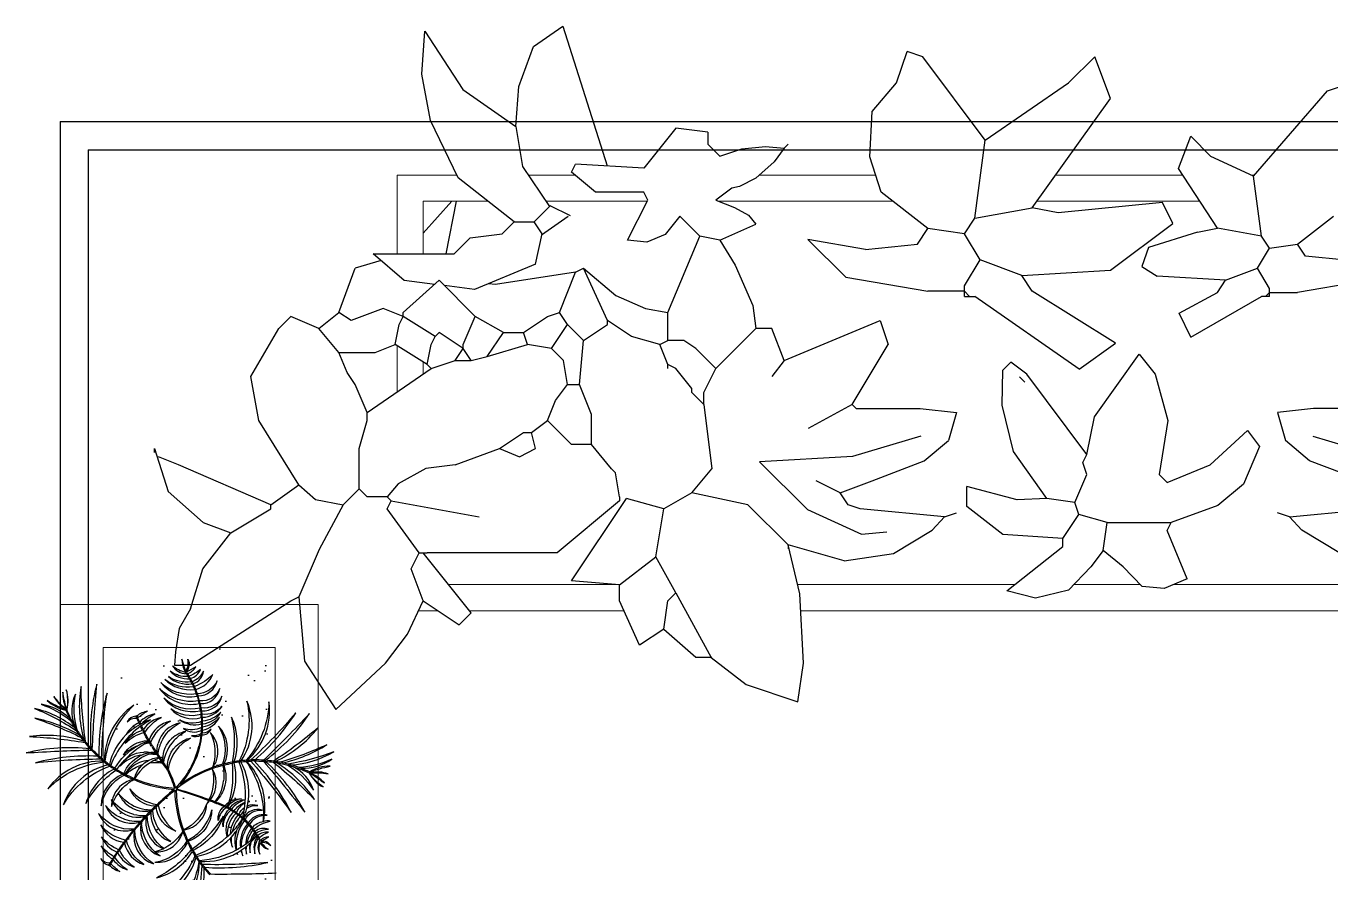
# Model space of a CAD drawing. Header units: millimetres. Extents: x 1227 to 9591, y 2506 to 9588.
# Drawn here: x 3467.7 to 3699.3, y 7403.7 to 7554.1 of the extents above; entities that cross this region are included whole.
import ezdxf

# ---------------------------------------------------------------- set-up
doc = ezdxf.new("R2010")
doc.units = ezdxf.units.MM
doc.layers.add('linee a vista', color=5, linetype='Continuous')
doc.layers.add('Plants', color=92, linetype='Continuous')
doc.layers.add('Pots', color=145, linetype='Continuous', lineweight=13)
doc.layers.add('Soil', color=7, linetype='Continuous', true_color=0xa1c4ab)

# ---------------------------------------------------------------- blocks, each defined once
blk = doc.blocks.new('6')
at = {"layer": 'Plants'}
for p, q in [((5478.5, 14773.4), (5491.99, 14782.82)), ((5491.99, 14782.82), (5512.48, 14718.4)), ((5427.11, 14760.65), (5428.46, 14780.49)), ((5428.46, 14780.49), (5446.04, 14753.57)), ((5471.74, 14754.98), (5478.5, 14773.4)), ((5645.73, 14756.73), (5650.53, 14771.13)), ((5657.72, 14768.73), (5650.53, 14771.13)), ((5686.52, 14730.34), (5657.72, 14768.73)), ((5724.91, 14756.73), (5736.9, 14768.73)), ((5744.1, 14749.53), (5736.9, 14768.73)), ((5431.16, 14739.4), (5427.11, 14760.65)), ((5446.04, 14753.57), (5470.38, 14736.57)), ((5470.38, 14736.57), (5471.74, 14754.98)), ((5634.52, 14743.43), (5645.73, 14756.73)), ((5686.52, 14730.34), (5724.91, 14756.73)), ((5810, 14713.73), (5844.09, 14753.02)), ((5844.09, 14753.02), (5849.63, 14754.87)), ((5708.11, 14699.15), (5744.1, 14749.53)), ((5633.41, 14722.66), (5634.52, 14743.43)), ((5443.82, 14713), (5431.16, 14739.4)), ((5470.38, 14736.57), (5473.41, 14718.14)), ((5544.04, 14735.87), (5529.27, 14717.42)), ((5558.8, 14734.03), (5544.04, 14735.87)), ((5558.8, 14734.03), (5558.8, 14728.49)), ((5681.72, 14694.35), (5686.52, 14730.34)), ((5775.54, 14717.31), (5781.08, 14732.07)), ((5790.31, 14722.84), (5781.08, 14732.07)), ((5558.8, 14728.49), (5564.34, 14722.96)), ((5564.34, 14722.96), (5574.47, 14726.29)), ((5574.47, 14726.29), (5585.31, 14727.35)), ((5585.31, 14727.35), (5593.87, 14726.65)), ((5593.87, 14726.65), (5589.38, 14720.25)), ((5593.87, 14726.65), (5595.71, 14728.49)), ((5638.53, 14706.34), (5633.41, 14722.66)), ((5810, 14713.73), (5790.31, 14722.84)), ((5473.41, 14718.14), (5485.95, 14699.67)), ((5496.05, 14715.57), (5497.9, 14719.26)), ((5529.27, 14717.42), (5497.9, 14719.26)), ((5589.38, 14720.25), (5580.91, 14712.79)), ((5793.39, 14689.73), (5775.54, 14717.31)), ((5469.66, 14692.7), (5443.82, 14713)), ((5507.12, 14706.34), (5496.05, 14715.57)), ((5580.91, 14712.79), (5573.45, 14708.88)), ((5813.69, 14686.04), (5810, 14713.73)), ((5529.27, 14706.34), (5507.12, 14706.34)), ((5531.12, 14702.65), (5529.27, 14706.34)), ((5569.88, 14708.19), (5562.49, 14702.65)), ((5573.45, 14708.88), (5569.88, 14708.19)), ((5660.13, 14689.55), (5638.53, 14706.34)), ((5440.96, 14702.17), (5427.72, 14687.42)), ((5438.32, 14677.93), (5443.16, 14702.17)), ((5486.27, 14700.08), (5478.88, 14692.7)), ((5495.65, 14695.39), (5486.27, 14700.08)), ((5521.89, 14684.2), (5531.12, 14702.65)), ((5562.49, 14702.65), (5571.08, 14699.29)), ((5571.08, 14699.29), (5577.52, 14695.74)), ((5681.72, 14694.35), (5708.11, 14699.15)), ((5720.11, 14696.75), (5708.11, 14699.15)), ((5768.1, 14701.54), (5720.11, 14696.75)), ((5772.89, 14691.95), (5768.1, 14701.54)), ((5464.12, 14687.16), (5469.66, 14692.7)), ((5469.66, 14692.7), (5478.88, 14692.7)), ((5482.58, 14687.16), (5478.88, 14692.7)), ((5494.43, 14695.06), (5482.23, 14686.53)), ((5545.88, 14695.27), (5539.21, 14686.86)), ((5555.11, 14686.04), (5545.88, 14695.27)), ((5577.52, 14695.74), (5580.95, 14691.58)), ((5676.92, 14687.15), (5681.72, 14694.35)), ((5830.3, 14682.35), (5846.91, 14695.27)), ((5449.35, 14685.32), (5464.12, 14687.16)), ((5479.48, 14673.22), (5482.58, 14687.16)), ((5539.21, 14686.86), (5530.73, 14683.31)), ((5564.34, 14684.2), (5580.95, 14691.58)), ((5655.33, 14682.35), (5660.13, 14689.55)), ((5676.92, 14687.15), (5660.13, 14689.55)), ((5684.12, 14675.16), (5676.92, 14687.15)), ((5744.1, 14670.35), (5772.89, 14691.95)), ((5784.16, 14687.89), (5761.62, 14680.88)), ((5784.16, 14687.89), (5793.39, 14689.73)), ((5813.69, 14686.04), (5793.39, 14689.73)), ((5441.97, 14677.93), (5449.35, 14685.32)), ((5530.73, 14683.31), (5521.89, 14684.2)), ((5540.34, 14650.98), (5555.11, 14686.04)), ((5564.34, 14684.2), (5555.11, 14686.04)), ((5564.34, 14684.2), (5571.41, 14672.66)), ((5604.77, 14684.57), (5622.4, 14667.25)), ((5631.34, 14679.95), (5604.77, 14684.57)), ((5631.34, 14679.95), (5655.33, 14682.35)), ((5761.62, 14680.88), (5758.57, 14672.07)), ((5817.38, 14680.5), (5813.69, 14686.04)), ((5817.38, 14680.5), (5830.3, 14682.35)), ((5833.99, 14676.82), (5830.3, 14682.35)), ((5408.37, 14674.83), (5396.38, 14671.28)), ((5404.7, 14677.93), (5441.97, 14677.93)), ((5418.99, 14665.73), (5404.75, 14677.93)), ((5676.92, 14663.16), (5684.12, 14675.16)), ((5703.32, 14667.96), (5684.12, 14675.16)), ((5811.84, 14671.28), (5817.38, 14680.5)), ((5852.45, 14674.97), (5833.99, 14676.82)), ((5389, 14650.98), (5396.38, 14671.28)), ((5479.48, 14673.22), (5451.45, 14661.48)), ((5497.9, 14669.43), (5460.98, 14663.89)), ((5490.51, 14650.98), (5497.9, 14669.43)), ((5497.9, 14669.43), (5501.58, 14671.28)), ((5512.66, 14647.28), (5501.58, 14671.28)), ((5501.58, 14671.28), (5516.5, 14658.81)), ((5571.41, 14672.66), (5579.55, 14654.19)), ((5703.32, 14667.96), (5744.1, 14670.35)), ((5758.57, 14672.07), (5765.71, 14667.59)), ((5797.08, 14665.74), (5811.84, 14671.28)), ((5817.38, 14662.05), (5811.84, 14671.28)), ((5418.53, 14650.98), (5435.14, 14665.74)), ((5433.05, 14663.89), (5418.99, 14665.73)), ((5451.75, 14649.13), (5435.14, 14665.74)), ((5451.45, 14661.48), (5437.59, 14663.29)), ((5460.98, 14663.89), (5457.85, 14664.16)), ((5622.4, 14667.25), (5660.13, 14660.76)), ((5676.92, 14660.76), (5676.92, 14663.16)), ((5708.11, 14660.76), (5703.32, 14667.96)), ((5797.08, 14665.74), (5765.71, 14667.59)), ((5793.39, 14660.21), (5797.08, 14665.74)), ((5859.32, 14665.2), (5830.3, 14660.21)), ((5516.5, 14658.81), (5530.06, 14652.77)), ((5676.92, 14660.76), (5660.13, 14660.76)), ((5679.32, 14658.36), (5676.92, 14660.76)), ((5676.92, 14658.36), (5676.92, 14660.76)), ((5676.92, 14658.36), (5679.32, 14658.36)), ((5679.32, 14658.36), (5681.72, 14658.36)), ((5729.7, 14624.77), (5681.72, 14658.36)), ((5746.5, 14636.76), (5708.11, 14660.76)), ((5775.73, 14650.56), (5793.39, 14660.21)), ((5781.19, 14639.64), (5813.69, 14658.36)), ((5815.54, 14658.36), (5813.69, 14658.36)), ((5815.54, 14658.36), (5817.38, 14660.21)), ((5817.38, 14658.36), (5815.54, 14658.36)), ((5817.38, 14660.21), (5817.38, 14662.05)), ((5817.38, 14660.21), (5830.3, 14660.21)), ((5817.38, 14658.36), (5817.38, 14660.21)), ((5379.77, 14643.59), (5389, 14650.98)), ((5394.54, 14647.28), (5389, 14650.98)), ((5409.31, 14652.82), (5394.54, 14647.28)), ((5418.53, 14649.13), (5409.31, 14652.82)), ((5418.53, 14649.13), (5418.53, 14650.98)), ((5484.97, 14649.13), (5490.51, 14650.98)), ((5494.2, 14645.44), (5490.51, 14650.98)), ((5530.06, 14652.77), (5540.34, 14650.98)), ((5540.34, 14638.06), (5540.34, 14650.98)), ((5579.55, 14654.19), (5580.95, 14643.59)), ((5361.32, 14643.59), (5366.85, 14649.13)), ((5379.77, 14643.59), (5366.85, 14649.13)), ((5414.84, 14636.21), (5416.69, 14645.44)), ((5416.69, 14645.44), (5418.53, 14649.13)), ((5433.3, 14639.9), (5418.53, 14649.13)), ((5446.21, 14636.21), (5451.75, 14649.13)), ((5464.67, 14641.75), (5451.75, 14649.13)), ((5473.9, 14641.75), (5484.97, 14649.13)), ((5486.82, 14634.36), (5494.2, 14645.44)), ((5501.58, 14638.06), (5494.2, 14645.44)), ((5501.58, 14638.06), (5512.66, 14645.44)), ((5523.73, 14639.9), (5512.66, 14647.28)), ((5512.66, 14645.44), (5512.66, 14647.28)), ((5593.87, 14628.83), (5638.16, 14647.28)), ((5638.16, 14647.28), (5641.86, 14636.21)), ((5781.19, 14639.64), (5775.73, 14650.56)), ((5348.4, 14621.45), (5361.32, 14643.59)), ((5389, 14632.52), (5379.77, 14643.59)), ((5431.45, 14636.21), (5433.3, 14639.9)), ((5435.14, 14641.75), (5433.3, 14639.9)), ((5446.21, 14634.36), (5435.14, 14641.75)), ((5457.29, 14630.67), (5464.67, 14641.75)), ((5464.67, 14641.75), (5473.9, 14641.75)), ((5475.75, 14636.21), (5473.9, 14641.75)), ((5536.65, 14636.21), (5523.73, 14639.9)), ((5562.49, 14625.13), (5580.95, 14643.59)), ((5588.33, 14643.59), (5580.95, 14643.59)), ((5593.87, 14628.83), (5588.33, 14643.59)), ((5405.61, 14632.52), (5414.84, 14636.21)), ((5429.6, 14626.98), (5414.84, 14636.21)), ((5429.6, 14626.98), (5431.45, 14636.21)), ((5442.53, 14628.83), (5446.21, 14634.36)), ((5446.21, 14634.36), (5446.21, 14636.21)), ((5449.91, 14628.83), (5446.21, 14634.36)), ((5457.29, 14630.67), (5475.75, 14636.21)), ((5486.82, 14634.36), (5475.75, 14636.21)), ((5492.36, 14628.83), (5486.82, 14634.36)), ((5499.74, 14617.75), (5501.58, 14638.06)), ((5536.65, 14636.21), (5540.34, 14638.06)), ((5540.34, 14626.98), (5536.65, 14636.21)), ((5547.73, 14638.06), (5540.34, 14638.06)), ((5553.27, 14634.36), (5547.73, 14638.06)), ((5562.49, 14625.13), (5553.27, 14634.36)), ((5625.25, 14608.52), (5641.86, 14636.21)), ((5729.7, 14624.77), (5746.5, 14636.76)), ((5392.69, 14623.29), (5389, 14632.52)), ((5389, 14632.52), (5405.61, 14632.52)), ((5431.45, 14625.13), (5429.6, 14626.98)), ((5431.45, 14625.13), (5442.53, 14628.83)), ((5442.53, 14628.83), (5449.91, 14628.83)), ((5449.91, 14628.83), (5457.29, 14630.67)), ((5494.2, 14617.75), (5492.36, 14628.83)), ((5544.04, 14625.13), (5540.34, 14626.98)), ((5540.34, 14625.13), (5540.34, 14626.98)), ((5593.87, 14628.83), (5588.33, 14621.45)), ((5694.58, 14624.3), (5698.27, 14627.99)), ((5705.66, 14622.46), (5698.27, 14627.99)), ((5736.74, 14602.9), (5757.33, 14631.68)), ((5757.34, 14631.68), (5764.72, 14622.46)), ((5352.09, 14601.14), (5348.4, 14621.45)), ((5396.38, 14617.75), (5392.69, 14623.29)), ((5401.92, 14604.84), (5431.45, 14625.13)), ((5551.42, 14615.91), (5544.04, 14625.13)), ((5556.95, 14614.06), (5562.49, 14625.13)), ((5694.36, 14608.23), (5694.58, 14624.3)), ((5704.68, 14618.89), (5702.28, 14621.28)), ((5733.34, 14585.54), (5705.66, 14622.46)), ((5764.72, 14622.46), (5770.64, 14601.12)), ((5401.92, 14604.84), (5396.38, 14617.75)), ((5488.67, 14610.37), (5494.2, 14617.75)), ((5494.2, 14617.75), (5499.74, 14617.75)), ((5505.31, 14603.93), (5499.74, 14617.75)), ((5551.42, 14614.06), (5551.42, 14615.91)), ((5484.97, 14601.14), (5488.67, 14610.37)), ((5556.95, 14608.52), (5551.42, 14614.06)), ((5556.95, 14608.52), (5556.95, 14614.06)), ((5556.95, 14608.52), (5560.65, 14579)), ((5625.25, 14608.52), (5604.94, 14597.45)), ((5625.25, 14608.52), (5627.09, 14606.68)), ((5401.92, 14601.14), (5401.92, 14604.84)), ((5505.28, 14590.07), (5505.31, 14603.93)), ((5627.09, 14606.68), (5656.62, 14606.68)), ((5656.62, 14606.68), (5673.23, 14604.84)), ((5673.23, 14604.84), (5669.54, 14591.91)), ((5699.45, 14586.92), (5694.36, 14608.23)), ((5733.34, 14585.54), (5736.74, 14602.9)), ((5837.69, 14606.68), (5821.07, 14604.84)), ((5821.07, 14604.84), (5824.76, 14591.91)), ((5867.21, 14606.68), (5837.69, 14606.68)), ((5370.55, 14571.61), (5352.09, 14601.14)), ((5398.23, 14588.23), (5401.92, 14601.14)), ((5477.59, 14595.61), (5484.97, 14601.14)), ((5496.05, 14590.07), (5484.97, 14601.14)), ((5770.64, 14601.12), (5766.56, 14576.31)), ((5790.13, 14580.7), (5807.17, 14596.62)), ((5807.17, 14596.62), (5812.71, 14589.24)), ((5462.82, 14588.23), (5473.9, 14595.61)), ((5473.9, 14595.61), (5477.59, 14595.61)), ((5479.44, 14588.23), (5477.59, 14595.61)), ((5656.93, 14594.03), (5625.39, 14584.59)), ((5658.47, 14582.69), (5669.54, 14591.91)), ((5835.84, 14582.69), (5824.76, 14591.91)), ((5837.37, 14594.03), (5868.91, 14584.59)), ((5304.1, 14588.23), (5310.38, 14568.42)), ((5304.1, 14586.38), (5304.1, 14588.23)), ((5315.18, 14580.84), (5305.95, 14584.53)), ((5398.23, 14569.77), (5398.23, 14588.23)), ((5442.53, 14580.84), (5462.82, 14588.23)), ((5462.82, 14588.23), (5472.06, 14584.53)), ((5472.06, 14584.53), (5479.44, 14588.23)), ((5505.28, 14590.07), (5496.05, 14590.07)), ((5514.51, 14579), (5505.28, 14590.07)), ((5625.39, 14584.59), (5582.59, 14582.23)), ((5714.88, 14565.24), (5699.45, 14586.92)), ((5731.5, 14581.85), (5733.34, 14585.54)), ((5812.71, 14589.24), (5805.39, 14571.82)), ((5357.62, 14562.38), (5315.18, 14580.84)), ((5429.03, 14579.07), (5416.32, 14571.97)), ((5442.53, 14580.84), (5429.03, 14579.07)), ((5516.35, 14577.15), (5514.51, 14579)), ((5551.42, 14567.92), (5560.65, 14579)), ((5582.59, 14582.23), (5604.74, 14560.2)), ((5634.47, 14573.46), (5658.47, 14582.69)), ((5733.34, 14576.31), (5731.5, 14581.85)), ((5770.25, 14572.62), (5790.13, 14580.7)), ((5859.83, 14573.46), (5835.84, 14582.69)), ((5518.19, 14566.08), (5516.35, 14577.15)), ((5619.71, 14567.92), (5608.63, 14573.46)), ((5619.71, 14567.92), (5634.47, 14573.46)), ((5727.8, 14563.39), (5733.34, 14576.31)), ((5770.25, 14572.62), (5766.56, 14576.31)), ((5310.38, 14568.42), (5326.48, 14554.21)), ((5357.62, 14562.38), (5370.55, 14571.61)), ((5370.55, 14571.61), (5378.18, 14564.87)), ((5390.85, 14562.38), (5398.23, 14569.77)), ((5401.92, 14566.08), (5398.23, 14569.77)), ((5416.32, 14571.97), (5411.15, 14566.08)), ((5551.42, 14567.92), (5538.5, 14560.54)), ((5577.26, 14562.38), (5551.42, 14567.92)), ((5623.4, 14562.38), (5619.71, 14567.92)), ((5701.14, 14564.72), (5677.97, 14570.78)), ((5677.97, 14561.55), (5677.97, 14570.78)), ((5805.39, 14571.82), (5793.52, 14562.06)), ((5339.17, 14549.47), (5357.62, 14560.54)), ((5357.62, 14560.54), (5357.62, 14562.38)), ((5378.18, 14564.87), (5390.85, 14562.38)), ((5390.85, 14562.38), (5379.87, 14541.78)), ((5411.15, 14566.08), (5401.92, 14566.08)), ((5412.99, 14564.23), (5411.15, 14566.08)), ((5411.15, 14560.54), (5412.99, 14564.23)), ((5425.92, 14540.24), (5411.15, 14560.54)), ((5412.99, 14564.23), (5453.6, 14556.85)), ((5518.19, 14564.23), (5489.4, 14540.24)), ((5496.05, 14527.32), (5521.33, 14565.22)), ((5518.19, 14566.08), (5518.19, 14564.23)), ((5538.5, 14560.54), (5521.33, 14565.22)), ((5534.81, 14538.39), (5538.5, 14560.54)), ((5595.71, 14543.93), (5577.26, 14562.38)), ((5628.93, 14560.54), (5623.4, 14562.38)), ((5667.69, 14556.85), (5628.93, 14560.54)), ((5694.58, 14548.63), (5677.97, 14561.55)), ((5714.88, 14565.24), (5701.14, 14564.72)), ((5727.8, 14563.39), (5714.89, 14565.24)), ((5729.65, 14557.86), (5727.8, 14563.39)), ((5793.52, 14562.06), (5772.1, 14554.16)), ((5826.61, 14556.85), (5865.37, 14560.54)), ((5604.74, 14560.2), (5629.52, 14548.79)), ((5662.1, 14550.66), (5667.69, 14556.85)), ((5667.69, 14556.85), (5673.23, 14558.69)), ((5722.27, 14546.78), (5729.65, 14557.86)), ((5742.57, 14554.16), (5729.65, 14557.86)), ((5826.61, 14556.85), (5821.07, 14558.69)), ((5832.2, 14550.66), (5826.61, 14556.85)), ((5326.25, 14532.86), (5339.17, 14549.47)), ((5326.48, 14554.21), (5339.17, 14549.47)), ((5629.52, 14548.79), (5641.16, 14549.97)), ((5644.3, 14540.01), (5662.1, 14550.66)), ((5722.27, 14546.78), (5694.58, 14548.63)), ((5740.73, 14541.25), (5742.57, 14554.16)), ((5742.57, 14554.16), (5772.1, 14554.16)), ((5770.25, 14550.48), (5772.1, 14554.16)), ((5779.48, 14528.33), (5770.25, 14550.48)), ((5850, 14540.01), (5832.2, 14550.66)), ((5601.08, 14521.36), (5595.71, 14543.93)), ((5621.55, 14536.54), (5595.71, 14543.93)), ((5595.71, 14543.93), (5595.71, 14542.08)), ((5696.43, 14522.79), (5722.27, 14543.09)), ((5722.27, 14543.09), (5722.27, 14546.78)), ((5379.87, 14541.78), (5370.55, 14519.93)), ((5422.22, 14532.86), (5425.92, 14540.24)), ((5425.92, 14540.24), (5427.76, 14540.24)), ((5449.91, 14512.55), (5427.76, 14540.24)), ((5427.76, 14540.24), (5429.6, 14540.24)), ((5489.4, 14540.24), (5429.6, 14540.24)), ((5518.19, 14525.47), (5534.81, 14538.39)), ((5544.04, 14521.78), (5534.81, 14538.39)), ((5621.55, 14536.54), (5644.3, 14540.01)), ((5740.73, 14541.25), (5735.19, 14533.87)), ((5749.95, 14533.87), (5740.73, 14541.25)), ((5320.71, 14514.4), (5326.25, 14532.86)), ((5427.76, 14518.09), (5422.22, 14532.86)), ((5735.19, 14533.87), (5724.87, 14522.99)), ((5758.78, 14524.76), (5749.95, 14533.87)), ((5518.19, 14525.47), (5496.05, 14527.32)), ((5518.19, 14518.09), (5518.19, 14525.47)), ((5768.95, 14523.88), (5758.78, 14524.76)), ((5779.48, 14528.33), (5768.95, 14523.88)), ((5366.85, 14518.09), (5370.55, 14519.93)), ((5370.55, 14519.93), (5373.09, 14490.29)), ((5540.34, 14518.09), (5544.04, 14521.78)), ((5544.04, 14521.78), (5560.4, 14492.06)), ((5602.77, 14489.4), (5601.08, 14521.36)), ((5709.62, 14519.44), (5696.43, 14522.79)), ((5724.87, 14522.99), (5709.62, 14519.44)), ((5320.71, 14514.4), (5315.46, 14505.38)), ((5320.72, 14488.56), (5366.85, 14518.09)), ((5420.55, 14502.72), (5427.76, 14518.09)), ((5427.76, 14518.09), (5444.37, 14507.02)), ((5444.37, 14507.02), (5449.91, 14512.55)), ((5527.42, 14497.79), (5518.19, 14518.09)), ((5538.5, 14505.17), (5540.34, 14518.09)), ((5315.46, 14505.38), (5313.77, 14494.72)), ((5410.38, 14489.4), (5420.55, 14502.72)), ((5538.5, 14505.17), (5527.42, 14497.79)), ((5538.5, 14505.17), (5553.27, 14492.25)), ((5313.77, 14494.72), (5313.33, 14488.56)), ((5313.33, 14488.56), (5320.72, 14488.56)), ((5373.09, 14490.29), (5387.5, 14468.09)), ((5387.5, 14468.09), (5410.38, 14489.4)), ((5553.27, 14492.25), (5560.65, 14492.25)), ((5560.4, 14492.06), (5576.5, 14479.63)), ((5600.23, 14471.64), (5602.77, 14489.4)), ((5576.5, 14479.63), (5600.23, 14471.64))]:
    blk.add_line(p, q, dxfattribs=at)
for centre, start, end in [((5479.48, 14673.22), 292.46672, 347.19571), ((5489.4, 14540.24), 270.35301, 310.15599)]:
    blk.add_arc(centre, 0.000231, start, end, dxfattribs=at)
blk = doc.blocks.new('24')
at = {"layer": 'Pots'}
for points in [[(5415.72, 14677.93), (5415.72, 14714.17), (5443.26, 14714.17)], [(5476.11, 14714.17), (5497.73, 14714.17)], [(5582.48, 14714.17), (5636.08, 14714.17)], [(5718.84, 14714.17), (5777.57, 14714.17)], [(5809.04, 14714.17), (5810.39, 14714.17)], [(5427.72, 14677.93), (5427.72, 14702.17), (5457.6, 14702.17)], [(5484.26, 14702.17), (5530.88, 14702.17)], [(5563.72, 14702.17), (5643.9, 14702.17)], [(5710.27, 14702.17), (5785.34, 14702.17)], [(5415.72, 14614.32), (5415.72, 14635.66)], [(5427.72, 14622.57), (5427.72, 14628.16)], [(5518.37, 14525.6), (5439.47, 14525.6)], [(5700.01, 14525.6), (5600.07, 14525.6)], [(5757.96, 14525.6), (5727.36, 14525.6)], [(5894.23, 14525.6), (5773.04, 14525.6)], [(5434.49, 14513.6), (5425.66, 14513.6)], [(5520.23, 14513.6), (5449.07, 14513.6)], [(5892.81, 14513.6), (5601.49, 14513.6)]]:
    blk.add_lwpolyline(points, dxfattribs=at)
blk = doc.blocks.new('17')
at = {"layer": 'Soil'}
h = blk.add_hatch(dxfattribs=at)
h.set_pattern_fill('AR-SAND', color=256, scale=1.2, angle=-90, style=0)
h.set_pattern_definition([(307.5, (3106.124, 13045.087), (58.7296, 1.92), [0, -46.3296, 0, -51.816, 0, -49.53]), (277.5, (3106.12, 13045.09), (86.019, -53.9428), [0, -24.9936, 0, -41.7576, 0, -16.002]), (237.5, (3106.124, 13082.577), (0.1725, -94.9191), [0, -15.24, 0, -54.864, 0, -71.628]), (227.5, (3106.12, 13082.58), (26.7515, -91.6268), [0, -7.62, 0, -35.9664, 0, -41.148])])
h.paths.add_polyline_path([(5118.1, 12885.1), (5118.1, 13045.1), (3106.1, 13045.1), (3106.1, 12885.1)])
at = {"layer": 'Plants'}
for points in [[(3282.3, 12961.4, 0.008761), (3286.1, 12963, -0.228296), (3306.2, 12933.4, 0.30667), (3287.5, 12963.7, 0.016073), (3294.2, 12967.2, -0.111271), (3320.6, 12934.8, 0.196953), (3295.9, 12968.2, 0.010075), (3300, 12970.6, -0.174181), (3341.3, 12932.6, 0.2582), (3301.5, 12971.6, 0.009787), (3305.3, 12974.3, -0.175168), (3356.5, 12946.3, 0.249628), (3306.2, 12974.9, 0.007062), (3308.9, 12976.9, -0.026555), (3369.2, 12970.2, 0.070199), (3311.9, 12979.3, 0.016905), (3317.8, 12984.6, -0.011876)], [(3316.2, 13046.2, -0.011872), (3317.2, 12985.4, -0.018411), (3310.7, 12979.7, 0.071243), (3306.2, 13038.4, -0.026608), (3308.1, 12977.6, -0.007675), (3305.2, 12975.4, 0.145995), (3297.2, 13009.7, 0.012828), (3298.7, 13010.3, -0.011311), (3297.1, 13010, 0.016484), (3294.9, 13013.4, 0.048154), (3300.1, 13015.1, -0.044838), (3294.5, 13014, 0.018482), (3291.8, 13017.7, 0.057754), (3298.4, 13018.6, -0.061447), (3291.1, 13018.6, 0.017061), (3288.3, 13021.7, 0.101227), (3297.2, 13022, -0.102531), (3286.7, 13023.2, 0.029389), (3281.3, 13028, -0.003222), (3282.1, 13028.5, 0.225947), (3298, 13026.4, -0.181854), (3283.9, 13029.5, -0.008531), (3286, 13030.7, 0.247708), (3298.4, 13030.9, -0.143025), (3287.6, 13031.3, 0.219665), (3293.8, 13038.6, -0.099835), (3287.2, 13031.8, -0.21884), (3290.4, 13041.1, 0.315728), (3286.5, 13032, -0.001312), (3282.2, 13039.2, 0.181035), (3285.6, 13031.6, 0.00655), (3283.1, 13030.2, -0.089212), (3278.1, 13039.1, 0.223385), (3281.2, 13029.1, 0.00969), (3278.9, 13027.6, -0.181136), (3275.3, 13039.1, 0.289028), (3277.5, 13026.7, 0.007628), (3275.3, 13025.1, -0.125725), (3267.7, 13040.5, 0.079591), (3267.9, 13034.3, 0.023263), (3262.2, 13035.3, -0.036773), (3262.2, 13037.9, 0.041452), (3261.8, 13035.3, 0.223184), (3212, 13018.9, -0.007675), (3211.8, 13022.5, -0.026608), (3259.6, 13060.1, 0.071243), (3211.7, 13025.8, -0.018411), (3212, 13034.5, -0.011872), (3259.3, 13072.8, 0.083632), (3212.1, 13036.3, -0.015992), (3212.9, 13043.8, -0.031808), (3247.6, 13081.9, 0.108995), (3213.4, 13046.7, -0.022934), (3215.7, 13057.1, -0.116154), (3238.9, 13080.9, 0.198599), (3217.1, 13062.1, -0.034164), (3222.9, 13077, 0.164846), (3235.9, 13089.8, -0.091874), (3223, 13077.1, -0.005552), (3224.1, 13079.5, -0.016458), (3232.2, 13091, 0.11371), (3222.9, 13077.6, -0.07322), (3223.7, 13094.4, 0.137372), (3222.6, 13078.7, 0.003388), (3221.9, 13077.3, -0.03724), (3216.6, 13096.3, 0.144632), (3221.9, 13077.1, 0.018041), (3218.5, 13069.3, 0.156383), (3210.1, 13097.9, -0.090095), (3217.9, 13067.7, 0.017265), (3215.4, 13059.9, 0.118477), (3203.1, 13099.7, -0.057239), (3214.6, 13056.9, 0.009879), (3213.5, 13052.3, 0.081452), (3196.6, 13093.4, -0.036883), (3212.9, 13049.7, 0.008888), (3212.2, 13045.5, 0.11194), (3180.9, 13085.1, -0.031946), (3211.9, 13043.7, 0.015718), (3211.1, 13036.3, 0.083846), (3167.6, 13077.2, -0.011876), (3211, 13034.5, 0.016905), (3210.7, 13026.5, 0.070199), (3166.9, 13064.6, -0.026555), (3210.8, 13022.6, 0.007062), (3211, 13019.3, 0.249628), (3156.7, 13039.5, -0.175168), (3211.1, 13018.2, 0.009787), (3211.5, 13013.6, 0.2582), (3156, 13019, -0.174181), (3211.7, 13011.8, 0.010075), (3212.4, 13007.1, 0.196953), (3171, 13004.6, -0.111271), (3212.8, 13005.2, 0.016073), (3214.4, 12997.8, 0.30667), (3179.2, 12992.6, -0.228296), (3214.8, 12996.3, 0.008761), (3215.9, 12992.3, 0.022939)], [(3221.9, 13077.3, 0.000378), (3221.9, 13077.1, 0.34205)], [(3222.6, 13078.7, 0.010189), (3222.9, 13077.6, -0.07322)], [(3223, 13077.1, 0.000462), (3222.9, 13077, -0.017284)], [(3218.5, 13069.3, 0.003648), (3217.9, 13067.7, 0.34205)], [(3213.5, 13052.3, 0.005709), (3212.9, 13049.7, 0.34205)], [(3215.4, 13059.9, 0.006714), (3214.6, 13056.9, 0.34205)], [(3217.1, 13062.1, 0.010919), (3215.7, 13057.1, -0.017284)], [(3212.2, 13045.5, 0.004036), (3211.9, 13043.7, 0.34205)], [(3213.4, 13046.7, 0.006188), (3212.9, 13043.8, -0.017284)], [(3210.7, 13026.5, 0.008209), (3210.8, 13022.6, 0.34205)], [(3211.1, 13036.3, 0.003791), (3211, 13034.5, 0.34205)], [(3211.7, 13025.8, 0.007125), (3211.8, 13022.5, -0.017284)], [(3212.1, 13036.3, 0.004048), (3212, 13034.5, -0.017284)], [(3262.3, 13034.4, 0.001867), (3261.7, 13034.4, 0.175567)], [(3261.8, 13035.3, -0.001977), (3262.2, 13035.3, 0.0174)], [(3267.9, 13034.3, -0.001729), (3268.3, 13034.2, 0.001174), (3267.9, 13034.2, 0.175567)], [(3279.6, 13026.9, 0.005519), (3278.3, 13026)], [(3281.3, 13028, 0.002558), (3280.8, 13028.4, -0.001751), (3281.2, 13027.9)], [(3283.9, 13029.5, 0.007421), (3282.1, 13028.5)], [(3211, 13019.3, 0.002276), (3211.1, 13018.2, 0.34205)], [(3211.5, 13013.6, 0.003859), (3211.7, 13011.8, 0.34205)], [(3212, 13018.9, 0.001743), (3212.1, 13018.1, -0.017284)], [(3250.9, 13017.2, 0.002128), (3250.2, 13017.3, 0.15929)], [(3257.7, 13016.4, 0.007874), (3255.1, 13016.8, 0.15929)], [(3265.8, 13015.1, 0.002294), (3265.3, 13014.6, 0.007554)], [(3267.3, 13016.8, 0.007913), (3265.8, 13015.1, 0.002294)], [(3269.8, 13013.3, 0.019311), (3265.8, 13015.1, 0.255482)], [(3276.6, 13009.2, 0.034379), (3269.8, 13013.3, 0.010152), (3266.6, 13014.3, -0.043508)], [(3271.5, 13020.8, 0.006328), (3270.2, 13019.6)], [(3276.3, 13024.6, 0.0086), (3274.3, 13023.1)], [(3284.7, 13024, -0.007156), (3286.2, 13022.1)], [(3288.3, 13021.7, 0.00889), (3286.7, 13023.2, -0.001751)], [(3288.6, 13019, -0.004325), (3289.5, 13017.7)], [(3291.8, 13017.7, 0.004534), (3291.1, 13018.6, -0.001751)], [(3292, 13013.9, -0.003128), (3292.5, 13013)], [(3294.9, 13013.4, 0.003123), (3294.5, 13014, -0.001751)], [(3212.4, 13007.1, 0.004157), (3212.8, 13005.2, 0.34205)], [(3212.6, 13013.2, 0.003104), (3212.7, 13011.7, -0.017284)], [(3213.5, 13006.8, 0.003647), (3213.8, 13005.1, -0.017284)], [(3213.8, 13005.1, -0.096704), (3250.1, 13002.2, 0.065237), (3253.4, 12998.6, 0.000419), (3253.4, 12998.5), (3253.4, 12998.4, 0.001663), (3252.2, 12995.6, 0.085344)], [(3237, 12997.9, 0.174599), (3215.5, 12997.7, -0.016348), (3213.8, 13005.1, -0.096704)], [(3249.1, 13003.8, -0.018916), (3252.8, 13002, 0.004427)], [(3253.8, 13001, 0.010093), (3250.1, 13002.2, 0.111381)], [(3299.3, 12971.4, 0.115228), (3279.5, 13003.6, -0.165702), (3262.2, 13010.9, 0.010075), (3260.5, 13008.6, 0.223516), (3281.9, 13000.8, -0.274752), (3282, 13000.6, -0.277747), (3259.1, 13006.6, 0.010686), (3257.5, 13004, 0.235094), (3272.9, 12996.8, -0.227839), (3256.5, 13002.4, 0.007496), (3255.5, 13000.5), (3255.5, 13000.4, 0.002637), (3255.1, 12999.7, 0.198541), (3267, 12992.3, -0.273693), (3254.2, 12997.8, 0.001461), (3253.2, 12995.3, -0.133271)], [(3257.5, 13004, 0.006543), (3256.5, 13002.4)], [(3260.5, 13008.6, 0.008533), (3259.1, 13006.6)], [(3263.6, 13012.6, 0.007554), (3262.2, 13010.9)], [(3277.9, 13005.2, -0.007097), (3279.5, 13003.6)], [(3283.5, 13003.6, 0.006456), (3282.5, 13004.6, 0.010152)], [(3294.5, 13009.5, -0.00192), (3294.8, 13008.9)], [(3297.2, 13009.7, 0.001072), (3297.1, 13010, -0.001751)], [(3198.5, 12975.2, 0.032904), (3187.3, 12977.2, 0.317856), (3182.1, 12985.7, -0.182485), (3185.9, 12977.4, 0.008732), (3182.9, 12977.6, 0.237757), (3170.8, 12993.6, -0.181755), (3180.3, 12977.7, 0.009722), (3177, 12977.8, 0.260759), (3166.4, 12994.6, -0.17378), (3174.7, 12977.7, 0.010192), (3171.1, 12977.5, 0.252617), (3160.8, 12995.7, -0.260535), (3168.3, 12977.3, 0.009886), (3165, 12976.8, 0.378858), (3151.3, 12995.6, -0.346761), (3162.4, 12976.4, 0.012354), (3158.3, 12975.6, 0.373521), (3144.4, 12993.7, -0.326048), (3155.9, 12975, 0.014119), (3151.2, 12973.6, 0.339397), (3137, 12991.4, -0.281611), (3149.2, 12972.9, 0.012773), (3145.1, 12971.4, 0.238874), (3131.1, 12987.3, -0.126845), (3142.3, 12970.2, 0.008463), (3139.7, 12969, 0.290901), (3128.1, 12978.6, -0.182356), (3138, 12968.1, 0.009727), (3135, 12966.5, 0.225145), (3126.5, 12975.7, -0.089929), (3132.8, 12965.2, 0.008098), (3130.5, 12963.7, 0.181535), (3124, 12971.4, -0.001325), (3129, 12962.7, 0.002449), (3128.3, 12962.2, 0.34205)], [(3212.4, 12990.2, 0.294809), (3185.2, 12984.9, -0.150745), (3210.4, 12988.7, 0.100395)], [(3217.6, 12987.3, 0.058472), (3212.4, 12990.2, -0.195633)], [(3214.4, 12997.8, 0.003177), (3214.8, 12996.3, 0.34205)], [(3215.5, 12997.7, 0.002616), (3215.8, 12996.5, -0.017284)], [(3216.9, 12992.8, -0.008097), (3215.8, 12996.5, -0.087635), (3230.1, 12997.3)], [(3215.9, 12992.3, 0.011195), (3217.6, 12987.3, 0.34205)], [(3216.9, 12992.8, 0.01382), (3218.9, 12986.7, -0.017284)], [(3218.9, 12986.7, -0.198813), (3251.6, 12981.6, 0.3682), (3218.9, 12986.7, 0.3682)], [(3237, 12997.9, -0.126631), (3250.2, 12989.2, 0.13356), (3230.1, 12997.3, 0.223815)], [(3253.2, 12995.3, 0.003303), (3250.9, 12989.7), (3250.9, 12989.5, 0.003031), (3248.9, 12984.3)], [(3252.2, 12995.6, 0.003276), (3250, 12990), (3249.9, 12989.9, 0.000136), (3249.8, 12989.6)], [(3254.4, 13000.5, 0.007542), (3253.4, 12998.6)], [(3255.1, 12999.7, 0.006612), (3254.3, 12998, 0.000167), (3254.2, 12997.8)], [(3254.6, 13001, -0.004103), (3255.4, 13000.5, 0.002389), (3254.6, 13000.8, 0.111381)], [(3272.7, 12981.7, -0.180095), (3286.4, 12964.3, 0.017102), (3293.5, 12967.9, 0.111381), (3263.2, 12996.9, -0.201249), (3295, 12968.8, 0.010644), (3299.3, 12971.4, 0.115228)], [(3171.1, 12977.5, 0.008187), (3168.3, 12977.3, 0.34205)], [(3177, 12977.8, 0.006784), (3174.7, 12977.7, 0.34205)], [(3182.9, 12977.6, 0.007551), (3180.3, 12977.7, 0.34205)], [(3187.3, 12977.2, 0.004064), (3185.9, 12977.4, 0.34205)], [(3217.7, 12987, 0.07228), (3233.7, 12957, 0.116598), (3198.5, 12975.2, 0.34205)], [(3210.4, 12988.7, -0.043602), (3217.7, 12987)], [(3217.6, 12987.3, 0.000734), (3217.7, 12987, 0.34205)], [(3218.9, 12986.7, 0.000079), (3218.9, 12986.7, -0.017284)], [(3218.9, 12986.7, 0.081515), (3237.6, 12953.6, -0.017284), (3247.6, 12983.7)], [(3248.5, 12983.3, 0.017381), (3238.5, 12953.1, 0.096116), (3282.1, 12962.4, 0.296259)], [(3276.1, 12960, 0.361519), (3251.7, 12981.7), (3251.9, 12981.4, -0.193822), (3276.1, 12960)], [(3276.9, 12975.6, 0.137722), (3257.3, 12986.3, -0.127824), (3272.7, 12981.7)], [(3308.1, 12977.6, 0.007125), (3310.7, 12979.7, 0.296259)], [(3311.9, 12979.3, -0.008209), (3308.9, 12976.9, 0.086941)], [(3128, 12962.1, 0.196497), (3117.1, 12964.1, -0.339351), (3128.3, 12962.3, -0.001093), (3128.3, 12962.2), (3116.9, 12958.5, 0.109533), (3128.9, 12961.5, -0.000646), (3129.1, 12961.6, -0.146881), (3123.2, 12949.8, 0.249702), (3130.6, 12962.6, -0.008474), (3133.1, 12964.2, -0.182999), (3128.1, 12947.6, 0.227209), (3135.2, 12965.5, -0.010091), (3138.2, 12967.1, -0.182927), (3133.1, 12945.9, 0.229826), (3139.9, 12968, -0.008605), (3142.6, 12969.2, -0.199295), (3136, 12942.6, 0.221467), (3145.3, 12970.4, -0.01266), (3149.3, 12971.9, -0.241086), (3138.6, 12938.8, 0.288134), (3151.3, 12972.6, -0.014047), (3155.9, 12974, -0.231299), (3144.4, 12937.5, 0.289254), (3158.3, 12974.5, -0.012414), (3162.5, 12975.4, -0.248707), (3153.4, 12941.7, 0.280333), (3165, 12975.8, -0.010048), (3168.4, 12976.3, -0.231558), (3163.2, 12948.2, 0.285972), (3171.3, 12976.5, -0.010639), (3174.9, 12976.7, -0.236286), (3173.4, 12956.5, 0.228942), (3177.2, 12976.8, -0.010354), (3180.7, 12976.7, -0.199826), (3181.5, 12959.9, 0.275871), (3183.3, 12976.6, -0.008857), (3186.3, 12976.3, -0.154321), (3188.2, 12967.4, 0.258261), (3187.7, 12976.2, -0.030774), (3198, 12974.3, 0.073569)], [(3135, 12966.5, 0.007423), (3132.8, 12965.2, 0.34205)], [(3135.2, 12965.5, 0.007412), (3133.1, 12964.2, 0.358744)], [(3139.7, 12969, 0.005521), (3138, 12968.1, 0.34205)], [(3139.9, 12968, 0.005504), (3138.2, 12967.1, 0.358744)], [(3145.1, 12971.4, 0.008676), (3142.3, 12970.2, 0.34205)], [(3145.3, 12970.4, 0.008601), (3142.6, 12969.2, 0.358744)], [(3151.2, 12973.6, 0.006196), (3149.2, 12972.9, 0.34205)], [(3151.3, 12972.6, 0.006309), (3149.3, 12971.9, 0.358744)], [(3158.3, 12975.6, 0.00709), (3155.9, 12975, 0.34205)], [(3158.3, 12974.5, 0.007289), (3155.9, 12974, 0.358744)], [(3165, 12976.8, 0.007389), (3162.4, 12976.4, 0.34205)], [(3165, 12975.8, 0.007547), (3162.5, 12975.4, 0.358744)], [(3171.3, 12976.5, 0.008521), (3168.4, 12976.3, 0.358744)], [(3177.2, 12976.8, 0.006573), (3174.9, 12976.7, 0.358744)], [(3183.3, 12976.6, 0.007642), (3180.7, 12976.7, 0.358744)], [(3187.7, 12976.2, 0.004076), (3186.3, 12976.3, 0.358744)], [(3193.4, 12961.8, -0.036015), (3190.6, 12966.6, 0.068238), (3193, 12959.7, 0.047136)], [(3208.8, 12938.2, 0.01255), (3219.9, 12945.9), (3220, 12946, -0.023023), (3236.9, 12952.8, 0.13279), (3198, 12974.3, 0.358744)], [(3285.4, 12963.8, 0.088511), (3276.9, 12975.6, -0.078713)], [(3293.5, 12967.9, 0.003647), (3295, 12968.8, 0.296259)], [(3295.9, 12968.2, -0.004157), (3294.2, 12967.2, 0.086941)], [(3299.3, 12971.4, 0.003104), (3300.5, 12972.2, 0.296259)], [(3301.5, 12971.6, -0.003859), (3300, 12970.6, 0.086941)], [(3304.6, 12975, 0.001743), (3305.2, 12975.4, 0.296259)], [(3306.2, 12974.9, -0.002276), (3305.3, 12974.3, 0.086941)], [(3128.9, 12961.5, 0.027335), (3128.3, 12962.2, -0.217634)], [(3130.5, 12963.7, 0.00522), (3129, 12962.7, 0.34205)], [(3130.6, 12962.6, 0.005357), (3129.1, 12961.6, 0.358744)], [(3194.5, 12939.1, -0.173161), (3176.1, 12957, 0.285814), (3195.4, 12936.3, 0.031249)], [(3192.5, 12951.2, -0.091), (3184.2, 12962.2, 0.163378), (3192.7, 12947.4, 0.047115)], [(3218.7, 12945.1, -0.301093), (3193, 12959.7, 0.247818)], [(3193.4, 12961.8, 0.209929), (3219.5, 12945.6, 0.247818)], [(3282.3, 12961.4, -0.094945), (3238.9, 12952.1, 0.041167), (3269.6, 12920.1, 0.086941)], [(3252.7, 12936.3, 0.200478), (3277.1, 12952.9, -0.295535), (3254.4, 12934.6)], [(3268.1, 12918.7, -0.239912), (3253.3, 12887.4, 0.377655), (3268.7, 12919.3, 0.00101), (3268.8, 12919.4, 0.007709), (3275.2, 12914, -0.252386), (3260.5, 12880.9, 0.386946), (3275.6, 12913.6, 0.011413), (3285.3, 12906, -0.181744), (3271.3, 12883.1, 0.267567), (3287.4, 12904.4, 0.007749), (3294.3, 12899.6, -0.133418), (3282.2, 12883.6, 0.197101), (3296.5, 12898, 0.004676), (3300.8, 12895.2, -0.102074), (3290.7, 12883.5, 0.152625), (3302.9, 12893.8, 0.004284), (3306.9, 12891.4, -0.251353), (3302.6, 12883.1, 0.229983), (3308.7, 12890.3, -0.014727), (3308.8, 12890.8, 0.108264), (3314.6, 12900.7, -0.073333), (3307.3, 12892.3, -0.003954), (3303.6, 12894.6, 0.152286), (3312.9, 12907.6, -0.108204), (3301.3, 12896.1, -0.004457), (3297.3, 12898.7, 0.196503), (3310.4, 12914.2, -0.139054), (3294.7, 12900.5, -0.007436), (3288.2, 12905.1, 0.266584), (3308, 12923, -0.185699), (3285.8, 12906.9, -0.010962), (3276.5, 12914.2, 0.384218), (3307.6, 12932.1, -0.251822), (3275.9, 12914.7, -0.007733), (3269.6, 12920.1, 0.00108), (3269.7, 12920.3, 0.37654), (3300.1, 12938.3, -0.039649), (3296.4, 12933.5, 0.290155), (3283, 12957.2, 0.022939)], [(3283.1, 12954.8, -0.096277), (3293.2, 12941.7, -0.142028), (3276.4, 12928.7, 0.058444)], [(3277.1, 12959.3, -0.043602), (3283.1, 12954.8, 0.294809)], [(3283, 12957.2, 0.058472), (3277.4, 12959.4, 0.359478)], [(3282.1, 12962.4, 0.007571), (3285.4, 12963.8, 0.088511)], [(3285.4, 12963.8, 0.002388), (3286.4, 12964.3, 0.296259)], [(3287.5, 12963.7, -0.003177), (3286.1, 12963, 0.086941)], [(3197.8, 12931.2, -0.003274), (3194.8, 12929.4, -0.185699), (3174.6, 12948, 0.266584), (3192.2, 12927.9, -0.007436), (3185.2, 12924, -0.139054), (3171.2, 12939.5, 0.196503), (3182.4, 12922.6, -0.003728), (3178.8, 12920.8, -0.030052), (3173.4, 12929.2, 0.034089), (3176.4, 12921.9, -0.093143), (3167.9, 12933.2, 0.152286), (3175.6, 12919.2, -0.003954), (3171.7, 12917.4, -0.073333), (3165.4, 12926.6, 0.103416), (3169.7, 12916.5, -0.675485), (3170, 12915.6, 0.229983), (3175.2, 12907.7, -0.251353), (3172, 12916.4, 0.004284), (3176.2, 12918.4, 0.154749), (3187.2, 12906.6, 0.140718), (3215, 12891, -0.010568), (3212, 12887.1, -0.175567), (3159.9, 12913.7, 0.25167), (3211.4, 12886.5, -0.007675), (3209.1, 12883.7, -0.026608), (3148.5, 12888.8, 0.071243), (3206.9, 12881.2, -0.018411), (3200.9, 12875.1, -0.011872), (3140.2, 12879.3, 0.083632), (3199.5, 12873.8, -0.015992), (3193.8, 12868.9, -0.031808), (3142.4, 12864.6, 0.108995), (3191.5, 12867.1, -0.022934), (3182.7, 12861, -0.116154), (3149.5, 12859.4, 0.198599), (3178.3, 12858.4, -0.034164), (3163.9, 12851.4, 0.164846), (3145.6, 12850.9, -0.091874), (3163.7, 12851.4, -0.004117), (3161.9, 12850.7, -0.016919), (3147.8, 12847.6, 0.11371), (3163.7, 12851.1, -0.07322), (3151.6, 12839.4, 0.136761), (3163.1, 12850, 0.00291), (3164.4, 12850.5, -0.03724), (3155.3, 12833, 0.144632), (3164.5, 12850.6, 0.018041), (3172.3, 12854.1, 0.156383), (3159, 12827.4, -0.090095), (3173.9, 12854.8, 0.017265), (3181, 12858.8, 0.118477), (3162.9, 12821.3, -0.057239), (3183.7, 12860.4, 0.009879), (3187.6, 12863, 0.081452), (3171.9, 12821.5, -0.036883), (3189.8, 12864.6, 0.008888), (3193.2, 12867.1, 0.11194), (3189, 12816.8, -0.031946), (3194.6, 12868.3, 0.015718), (3200.3, 12873.1, 0.083846), (3204.2, 12813.5, -0.011876), (3201.6, 12874.3, 0.016905), (3207.2, 12880, 0.070199), (3213.3, 12822.3, -0.026555), (3209.8, 12882.9, 0.007062), (3211.9, 12885.5, 0.249628), (3237.8, 12833.7, -0.175168), (3212.6, 12886.3, 0.009787), (3215.4, 12890, 0.2582), (3252.4, 12848.2, -0.174181), (3216.5, 12891.4, 0.010075), (3219.2, 12895.4, 0.196953), (3251.3, 12869, -0.111271), (3220.3, 12897, 0.016073), (3224.1, 12903.6, 0.30667), (3253.4, 12883.3, -0.228296), (3224.8, 12904.9, 0.008761), (3226.7, 12908.6, 0.022939)], [(3192.5, 12951.2, 0.155297), (3213.4, 12941.3, 0.249828)], [(3212.7, 12940.8, -0.204558), (3192.7, 12947.4, 0.249828)], [(3209.2, 12937.2, 0.012738), (3220.5, 12945.1, -0.023021), (3237.3, 12951.8, -0.095948), (3225.7, 12908.8)], [(3226.7, 12908.6, 0.094428), (3238.2, 12951.3, 0.040866), (3268.8, 12919.4)], [(3257.9, 12931, 0.179749), (3282, 12942.3, -0.347789)], [(3274.2, 12925.4, 0.246361), (3293.5, 12941.2, -0.048035), (3296.3, 12933.4, -0.195329), (3270.4, 12921, 0.032147)], [(3280.9, 12938.3, 0.109806), (3286.8, 12948.3, -0.050161), (3282, 12942.3, 0.069557)], [(3293.2, 12941.7, -0.003736), (3293.5, 12941.2, 0.294809)], [(3195.7, 12924, -0.014945), (3192.9, 12928.9, 0.056899), (3197.6, 12917.4, 0.197286)], [(3194.5, 12939.1, 0.075374), (3205.5, 12936, 0.251822)], [(3198.3, 12930.3, -0.003436), (3195.1, 12928.4, 0.029333), (3195.7, 12924, 0.094066), (3219.5, 12897.7, 0.016631), (3223.4, 12904.4, -0.1786)], [(3204.8, 12935.5, -0.088667), (3195.4, 12936.3, 0.251822)], [(3204, 12929.7, 0.062421), (3203.4, 12923, -0.163076)], [(3212.8, 12914.7, -0.129352), (3203.8, 12933.4, 0.431375), (3203.7, 12933.4, 0.119795), (3207.3, 12919)], [(3228.2, 12914.4, -0.363818), (3208.2, 12940.3, 0.196473), (3228.3, 12914.5, 0.196473)], [(3253.9, 12933.6, -0.290683), (3237.6, 12910, 0.200061), (3252.1, 12935.6, 0.204545)], [(3250.9, 12909.1, 0.148044), (3257.2, 12930.3, 0.236606)], [(3258.5, 12929.1, -0.183268), (3254.7, 12910.5, 0.232701)], [(3280.9, 12938.3, -0.229229), (3259.1, 12929.9)], [(3263.2, 12926, 0.089256), (3276.4, 12928.7, 0.239259)], [(3296.3, 12933.4, -0.001903), (3296.4, 12933.1, 0.004287), (3296.4, 12933.5, 0.359478)], [(3187.2, 12906.6, -0.082287), (3176.4, 12921.9, 0.030096)], [(3178.8, 12920.8, 0.003081), (3179.4, 12920, 0.176085)], [(3179.4, 12920, 0.140523), (3215.8, 12892.2, 0.010124), (3218.5, 12896.1, -0.138829), (3197.6, 12917.4, 0.106077), (3206.3, 12904, -0.267567), (3192.8, 12927.1, -0.007749), (3185.5, 12923.1, 0.133418), (3195.5, 12905.8, -0.197101), (3183, 12921.8, -0.003808), (3179.3, 12919.9)], [(3182.4, 12922.6, 0.002878), (3185.2, 12924)], [(3192.2, 12927.9, 0.000772), (3192.9, 12928.3), (3193, 12928.4)], [(3206.2, 12920, 0.144874), (3216.4, 12900.9, -0.254884), (3203.4, 12923, -0.048866)], [(3206.2, 12920, -0.017782), (3205.7, 12922.7)], [(3223.4, 12904.4, -0.1786), (3207.3, 12919, -0.008554)], [(3211.3, 12927.1, 0.160202), (3217.6, 12911.9, 0.366572)], [(3220.9, 12910.4, -0.086364), (3215.1, 12921.8)], [(3261.4, 12913.8, 0.075449), (3262.5, 12925.2, 0.232803)], [(3264.1, 12915.6, 0.085229), (3263.2, 12924.6, 0.351414)], [(3263.8, 12925.3, 0.097476), (3274.2, 12925.4, 0.362473)], [(3268, 12920.2, -0.009368), (3268.1, 12918.7, 0.377655)], [(3268.7, 12919.3, 0.003168), (3268.6, 12919.6, 0.391787)], [(3269.3, 12920.3, 0.003602), (3269.7, 12920.3, -0.039649)], [(3212.7, 12914.8, 0.090284), (3224, 12905.5, 0.008097), (3225.7, 12908.8, -0.027842)], [(3220.8, 12910.5, 0.035297), (3224.3, 12906.5, -0.366572), (3224.2, 12906.4, -0.08219), (3217.6, 12911.9, -0.031169)], [(3224, 12905.5, -0.002616), (3223.4, 12904.4)], [(3224.1, 12903.6, 0.003177), (3224.8, 12904.9, 0.040866)], [(3228.9, 12913.4, 0.058472), (3230.8, 12907.7, -0.020925)], [(3233.2, 12907.4, -0.043602), (3229, 12913.7, 0.369533)], [(3230.8, 12907.7, 0.237435), (3248.8, 12893.6, -0.008495), (3247.8, 12892.7, 0.01585), (3249.3, 12893.4, 0.048298), (3254.2, 12893, -0.020925), (3250.8, 12894.3, 0.248521), (3264.1, 12915.6, 0.02818)], [(3261.4, 12913.8, -0.14981), (3250, 12894.6, -0.124183), (3233.2, 12907.4, 0.098921)], [(3250.9, 12909.1, -0.081837), (3242.5, 12900, 0.153952), (3254.7, 12910.5, 0.041473)], [(3275.2, 12914, 0.000569), (3275.6, 12913.6)], [(3275.9, 12914.7, 0.00072), (3276.5, 12914.2, 0.086941)], [(3285.3, 12906, 0.002406), (3287.4, 12904.4)], [(3285.8, 12906.9, 0.002758), (3288.2, 12905.1, 0.086941)], [(3215.8, 12892.2, -0.003104), (3215, 12891)], [(3219.5, 12897.7, -0.003885), (3218.5, 12896.1)], [(3219.2, 12895.4, 0.004157), (3220.3, 12897, 0.040866)], [(3248.8, 12893.6, 0.005309), (3249.3, 12893.4, -0.020925)], [(3250.8, 12894.3, -0.005146), (3250, 12894.6, 0.369533)], [(3294.3, 12899.6, 0.002559), (3296.5, 12898)], [(3294.7, 12900.5, 0.002878), (3297.3, 12898.7, 0.086941)], [(3300.8, 12895.2, 0.00239), (3302.9, 12893.8)], [(3301.3, 12896.1, 0.002622), (3303.6, 12894.6, 0.086941)], [(3307.3, 12892.3, 0.00206), (3309.2, 12891.1, 0.086941)], [(3209.1, 12883.7, -0.007125), (3206.9, 12881.2)], [(3207.2, 12880, 0.008209), (3209.8, 12882.9, 0.040866)], [(3212, 12887.1, -0.001743), (3211.4, 12886.5)], [(3211.9, 12885.5, 0.002276), (3212.6, 12886.3, 0.040866)], [(3215.4, 12890, 0.003859), (3216.5, 12891.4, 0.040866)], [(3306.9, 12891.4, 0.001961), (3308.7, 12890.3)], [(3193.8, 12868.9, -0.006188), (3191.5, 12867.1)], [(3193.2, 12867.1, 0.004036), (3194.6, 12868.3, 0.040866)], [(3200.9, 12875.1, -0.004048), (3199.5, 12873.8)], [(3200.3, 12873.1, 0.003791), (3201.6, 12874.3, 0.040866)], [(3182.7, 12861, -0.010919), (3178.3, 12858.4)], [(3181, 12858.8, 0.006714), (3183.7, 12860.4, 0.040866)], [(3187.6, 12863, 0.005709), (3189.8, 12864.6, 0.040866)], [(3163.9, 12851.4, -0.000462), (3163.7, 12851.4)], [(3164.4, 12850.5, 0.000378), (3164.5, 12850.6, 0.040866)], [(3172.3, 12854.1, 0.003648), (3173.9, 12854.8, 0.040866)]]:
    blk.add_lwpolyline(points, format="xyb", dxfattribs=at)
for points in [[(3249.5, 13020.1, 0.16797), (3212.6, 13013.2, -0.010568), (3212.1, 13018.1, -0.155772), (3261.7, 13034.4, 0.275998), (3269.4, 13020.2, 0.014133), (3266.4, 13017.3, -0.324541), (3257.5, 13033.4, 0.371884), (3265, 13015.8, 0.000895), (3264.9, 13015.6, 0.042814), (3255.6, 13018.9, -0.179613), (3253.3, 13029.1, 0.171025), (3253.7, 13019.3, 0.01758), (3249.8, 13020.1, -0.026095), (3249.4, 13021.8, 0.023285)], [(3273.6, 13023.9, -0.154716), (3267.9, 13034.2, 0.016225), (3262.3, 13034.4, 0.227894), (3270.7, 13021.4, -0.012327)], [(3288.6, 13019, -0.114415), (3276.3, 13024.6, -0.008615), (3278.3, 13026, 0.100649), (3286.2, 13022.1, -0.011597)], [(3281.2, 13027.9, 0.006549), (3279.6, 13026.9, 0.056536), (3284.7, 13024, 0.015222)], [(3250.2, 13017.3, 0.115579), (3212.7, 13011.7, 0.010644), (3213.5, 13006.8, -0.167673), (3249.1, 13003.8, -0.142219), (3246.8, 13014, 0.155825), (3252.8, 13002, -0.009453), (3254.6, 13001, -0.007959), (3255.7, 13003, -0.262459), (3247.9, 13017.1, -0.877804), (3248, 13017.1, 0.174709), (3256.7, 13004.7, -0.010156), (3258.3, 13007.2, -0.181292)], [(3255.1, 13016.8, 0.0126), (3250.9, 13017.2, 0.179793), (3259.7, 13009.1, -0.009882), (3261.4, 13011.4, -0.14276)], [(3264.3, 13014.9, 0.020296), (3257.7, 13016.4, 0.100431), (3262.7, 13013.1, -0.0083)], [(3265.3, 13014.6, 0.00954), (3263.6, 13012.6, 0.130425), (3277.9, 13005.2, 0.043508), (3266.6, 13014.3, 0.003944)], [(3267.3, 13016.8, -0.014048), (3270.2, 13019.6, 0.213683), (3292.5, 13013, -0.011603), (3294.5, 13009.5, -0.200309)], [(3271.5, 13020.8, -0.01269), (3274.3, 13023.1, 0.140639), (3289.5, 13017.7, -0.013396), (3292, 13013.9, -0.173266)], [(3300.5, 12972.2, 0.158963), (3283.5, 13003.6, 0.074113), (3291.9, 13005.4, -0.076439), (3282.5, 13004.6, 0.032369), (3276.6, 13009.2, 0.149616), (3294.8, 13008.9, -0.104074), (3304.6, 12975, -0.010568)], [(3254.6, 13000.8, 0.002037), (3253.8, 13001, 0.0089), (3254.4, 13000.5, -0.001059)]]:
    blk.add_lwpolyline(points, format="xyb", close=True, dxfattribs=at)
for centre, radius, start, end in [((3403.2, 12962.8), 213.8, 146.9078, 147.518), ((3318.7, 12967.1), 72.5, 123.3718, 124.641), ((3318.7, 12967.1), 72.5, 119.4481, 121.151), ((3299.2, 13005.1), 29.8, 115.176, 117.0579), ((3286.5, 13032), 0, 64.0795, 64.0795), ((3241.1, 12963.2), 57.6, 81.3636, 81.5834), ((3241.1, 12963.2), 57.6, 75.4311, 77.3349), ((3318.7, 12967.1), 72.5, 137.9914, 138.7175), ((3318.7, 12967.1), 72.5, 136.1648, 137.7863), ((3318.7, 12967.1), 72.5, 131.5066, 132.9259), ((3304.8, 12984), 50.7, 125.6415, 128.0232), ((3318.7, 12967.1), 72.5, 148.7646, 150.3214), ((3318.7, 12967.1), 72.5, 144.5725, 146.4372), ((3318.7, 12967.1), 72.5, 140.6196, 142.3078), ((3678, 12823.9), 459.1, 158.8552, 159.4623), ((3059.3, 13162.4), 269.5, 299.7761, 300.1814), ((3059.3, 13162.4), 269.5, 300.9318, 303.5464), ((3059.3, 13162.4), 270.5, 300.9237, 303.4294), ((3230, 12923.8), 26.8, 155.6704, 163.4773), ((3243.6, 12927.7), 38.2, 168.7075, 179.7584), ((3237.8, 12952.6), 33.1, 214.3604, 216.8351), ((3238, 12929.4), 26.8, 156.802, 173.8175), ((3251.5, 12933.3), 38.2, 169.256, 187.5534), ((3059.3, 13162.4), 269.5, 294.1849, 294.6572), ((3059.3, 13162.4), 270.5, 294.1718, 294.6212), ((3059.3, 13162.4), 269.5, 295.5633, 295.9846), ((3059.3, 13162.4), 270.5, 295.6031, 295.9846), ((3059.3, 13162.4), 270.5, 297.2224, 297.8089), ((3059.3, 13162.4), 270.5, 299.5848, 299.7023), ((3059.3, 13162.4), 270.5, 299.7736, 300.1363), ((3268.1, 12959.1), 38.2, 270.8891, 273.4661), ((3110.1, 13058.1), 213.8, 284.0114, 284.5161), ((3138.2, 12865.3), 29.2, 328.5388, 331.0113)]:
    blk.add_arc(centre, radius, start, end, dxfattribs=at)
blk = doc.blocks.new('36')
at = {"layer": 'Pots'}
for p, q in [((3066.1, 13085.1), (5158.1, 13085.1)), ((3066.1, 13085.1), (3066.1, 12845.1)), ((3106.1, 13045.1), (3106.1, 12885.1)), ((3106.1, 13045.1), (5118.1, 13045.1)), ((3106.1, 12885.1), (5118.1, 12885.1)), ((3066.1, 12845.1), (5158.1, 12845.1))]:
    blk.add_line(p, q, dxfattribs=at)
blk.add_blockref('17', (0, 0))

msp = doc.modelspace()

# ---------------------------------------------------------------- linework, layer by layer
at = {"layer": 'linee a vista'}
for p, q in [((3473.681, 7537.092), (4202.409, 7537.092)), ((3473.681, 7537.092), (3473.683, 7052.133)), ((3478.681, 7532.092), (4197.409, 7532.092)), ((3478.681, 7532.092), (3478.683, 7052.133))]:
    msp.add_line(p, q, dxfattribs=at)

# ---------------------------------------------------------------- block references
at = {"xscale": 0.3856464888426193, "yscale": 0.3856464888426193, "zscale": 0.3856464888426193}
for name in ['6', '24']:
    msp.add_blockref(name, (1444.959, 1853.122), dxfattribs=at)
at = {"xscale": 0.1908233988418086, "yscale": 0.1908233988418086, "zscale": 0.1908233988418086, "rotation": 270}
msp.add_blockref('36', (1022.54, 8036.423), dxfattribs=at)

doc.saveas('drawing.dxf')
